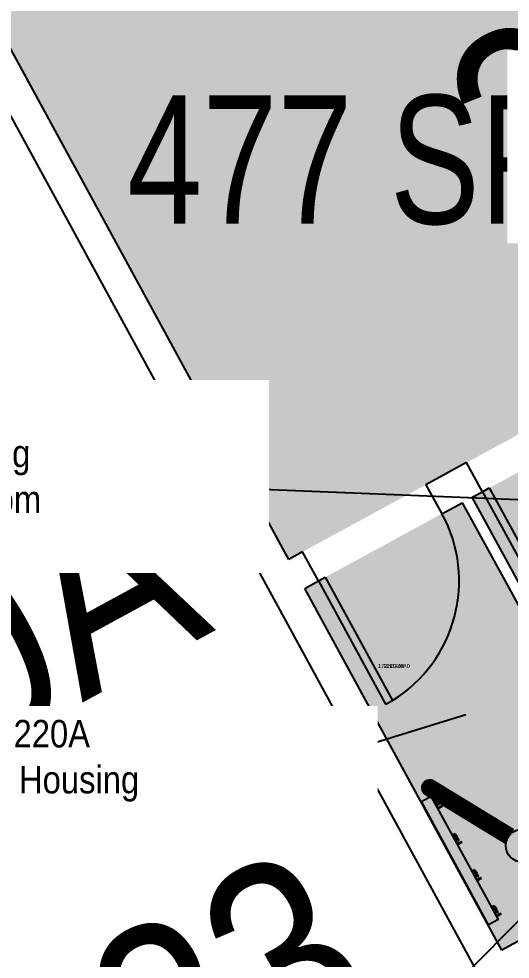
# Model space of a CAD drawing. Header units: inches. Extents: x 69230737 to 69232197, y 27661778 to 27663538.
# Drawn here: x 69230936.2 to 69231062.1, y 27662984.3 to 27663225.6 of the extents above; entities that cross this region are included whole.
import ezdxf
from ezdxf.enums import TextEntityAlignment as Align

# ---------------------------------------------------------------- set-up
doc = ezdxf.new("R2010")
doc.units = ezdxf.units.IN
doc.header["$LTSCALE"] = 100
doc.header["$MEASUREMENT"] = 0
doc.layers.get('0').update_dxf_attribs({"linetype": 'CONTINUOUS'})
for name, color, linetype in [('A-DOOR', 2, 'CONTINUOUS'), ('A-IDEN-ICON', 4, 'CONTINUOUS'), ('A-IDEN-RNUM', 7, 'CONTINUOUS'), ('A-IDEN-SNUM', 4, 'CONTINUOUS'), ('A-IDEN-VNUM', 4, 'CONTINUOUS'), ('A-WALL', 5, 'CONTINUOUS'), ('AREA-TEXT', 3, 'CONTINUOUS'), ('I-FURN', 2, 'CONTINUOUS'), ('Rooms-Category-Color', 7, 'CONTINUOUS'), ('Rooms-College-Color', 7, 'CONTINUOUS'), ('Rooms-Department-Color', 7, 'CONTINUOUS'), ('Rooms-Division-Color', 7, 'CONTINUOUS'), ('Rooms-Information', 7, 'CONTINUOUS')]:
    doc.layers.add(name, color=color, linetype=linetype)
doc.styles.add('CP_AREA', font='arial.ttf', dxfattribs={"height": 15})
doc.styles.add('CP_ROOMSNUMBER', font='arial.ttf', dxfattribs={"height": 1})
doc.styles.add('CP_ROOMVNUMBER', font='arial.ttf', dxfattribs={"width": 0.85, "height": 0.075})

# ---------------------------------------------------------------- blocks, each defined once
blk = doc.blocks.new('Single-Flush_VDTA - 3_-0_ x 8_-0_-4643390-Dependent - LEVEL 2A')
at = {"layer": 'A-DOOR'}
for p, q in [((16, 4.25), (16, 40.26)), ((18, 40.26), (16, 40.26)), ((18, 4.25), (18, 40.26)), ((18, 4.25), (16, 4.25))]:
    blk.add_line(p, q, dxfattribs=at)
at = {"layer": 'A-DOOR', "lineweight": 25}
blk.add_arc((18, 4.25), 36.07, 93.1789, 180, dxfattribs=at)
blk = doc.blocks.new('MH1_Accessory_Custodian_Bobrick_B-223 - 4 Holders-4111542-Dependent - LEVEL 2A')
at = {"layer": 'I-FURN'}
for p, q in [((323.76, 1597.36), (322.51, 1597.36)), ((322.51, 1597.36), (322.51, 1597.25)), ((322.51, 1597.25), (323.7, 1597.25)), ((323.7, 1597.25), (323.7, 1594.78)), ((323.76, 1598.25), (326.64, 1598.25)), ((323.76, 1598.25), (323.76, 1562.25)), ((326.64, 1598.25), (326.76, 1598.25)), ((326.64, 1598.25), (326.64, 1562.25)), ((322.97, 1595.19), (322.97, 1595.69)), ((322.97, 1595.69), (322.97, 1595.65)), ((322.97, 1595.22), (322.97, 1595.19)), ((323.01, 1596.43), (323.01, 1596.68)), ((323.01, 1596.68), (323.26, 1596.68)), ((323.01, 1596.21), (323.01, 1596.43)), ((323.01, 1596.43), (323.26, 1596.43)), ((323.01, 1595.88), (323.01, 1596.21)), ((323.01, 1596.21), (323.26, 1596.21)), ((323.01, 1595.7), (323.01, 1595.88)), ((323.01, 1595.88), (323.26, 1595.88)), ((323.01, 1595.44), (323.01, 1595.7)), ((323.01, 1595.7), (323.26, 1595.7)), ((323.01, 1594.97), (323.01, 1595.44)), ((323.01, 1594.78), (323.01, 1594.97)), ((323.26, 1594.97), (323.01, 1594.97)), ((323.26, 1596.68), (323.26, 1596.43)), ((323.26, 1596.43), (323.26, 1596.21)), ((323.26, 1596.21), (323.26, 1595.88)), ((323.26, 1595.88), (323.26, 1595.7)), ((323.26, 1595.7), (323.26, 1595.44)), ((323.26, 1595.44), (323.26, 1594.97)), ((323.26, 1594.97), (323.26, 1594.78)), ((323.7, 1594.78), (323.01, 1594.78)), ((323.01, 1594.78), (323.01, 1594.66)), ((323.01, 1594.66), (323.76, 1594.66)), ((323.76, 1586.86), (322.51, 1586.86)), ((322.51, 1586.86), (322.51, 1586.75)), ((322.51, 1586.75), (323.7, 1586.75)), ((322.97, 1584.69), (322.97, 1585.19)), ((322.97, 1585.19), (322.97, 1585.15)), ((323.01, 1585.93), (323.01, 1586.18)), ((323.01, 1586.18), (323.26, 1586.18)), ((323.01, 1585.71), (323.01, 1585.93)), ((323.01, 1585.93), (323.26, 1585.93)), ((323.01, 1585.38), (323.01, 1585.71)), ((323.01, 1585.71), (323.26, 1585.71)), ((323.01, 1585.2), (323.01, 1585.38)), ((323.01, 1585.38), (323.26, 1585.38)), ((323.01, 1584.94), (323.01, 1585.2)), ((323.01, 1585.2), (323.26, 1585.2)), ((323.26, 1586.18), (323.26, 1585.93)), ((323.26, 1585.93), (323.26, 1585.71)), ((323.26, 1585.71), (323.26, 1585.38)), ((323.26, 1585.38), (323.26, 1585.2)), ((323.26, 1585.2), (323.26, 1584.94)), ((323.7, 1586.75), (323.7, 1584.28)), ((322.97, 1584.72), (322.97, 1584.69)), ((323.01, 1584.47), (323.01, 1584.94)), ((323.01, 1584.28), (323.01, 1584.47)), ((323.26, 1584.47), (323.01, 1584.47)), ((323.7, 1584.28), (323.01, 1584.28)), ((323.01, 1584.28), (323.01, 1584.16)), ((323.01, 1584.16), (323.76, 1584.16)), ((323.26, 1584.94), (323.26, 1584.47)), ((323.26, 1584.47), (323.26, 1584.28)), ((323.76, 1576.36), (322.51, 1576.36)), ((322.51, 1576.36), (322.51, 1576.25)), ((322.51, 1576.25), (323.7, 1576.25)), ((323.01, 1575.43), (323.01, 1575.68)), ((323.01, 1575.68), (323.26, 1575.68)), ((323.26, 1575.68), (323.26, 1575.43)), ((323.7, 1576.25), (323.7, 1573.78)), ((322.97, 1574.19), (322.97, 1574.69)), ((322.97, 1574.69), (322.97, 1574.65)), ((322.97, 1574.22), (322.97, 1574.19)), ((323.01, 1575.21), (323.01, 1575.43)), ((323.01, 1575.43), (323.26, 1575.43)), ((323.01, 1574.88), (323.01, 1575.21)), ((323.01, 1575.21), (323.26, 1575.21)), ((323.01, 1574.7), (323.01, 1574.88)), ((323.01, 1574.88), (323.26, 1574.88)), ((323.01, 1574.44), (323.01, 1574.7)), ((323.01, 1574.7), (323.26, 1574.7)), ((323.01, 1573.97), (323.01, 1574.44)), ((323.01, 1573.78), (323.01, 1573.97)), ((323.26, 1573.97), (323.01, 1573.97)), ((323.7, 1573.78), (323.01, 1573.78)), ((323.01, 1573.78), (323.01, 1573.66)), ((323.01, 1573.66), (323.76, 1573.66)), ((323.26, 1575.43), (323.26, 1575.21)), ((323.26, 1575.21), (323.26, 1574.88)), ((323.26, 1574.88), (323.26, 1574.7)), ((323.26, 1574.7), (323.26, 1574.44)), ((323.26, 1574.44), (323.26, 1573.97)), ((323.26, 1573.97), (323.26, 1573.78)), ((323.76, 1565.86), (322.51, 1565.86)), ((322.51, 1565.86), (322.51, 1565.75)), ((322.51, 1565.75), (323.7, 1565.75)), ((322.97, 1563.69), (322.97, 1564.19)), ((322.97, 1564.19), (322.97, 1564.15)), ((322.97, 1563.72), (322.97, 1563.69)), ((323.01, 1564.93), (323.01, 1565.18)), ((323.01, 1565.18), (323.26, 1565.18)), ((323.01, 1564.71), (323.01, 1564.93)), ((323.01, 1564.93), (323.26, 1564.93)), ((323.01, 1564.38), (323.01, 1564.71)), ((323.01, 1564.71), (323.26, 1564.71)), ((323.01, 1564.2), (323.01, 1564.38)), ((323.01, 1564.38), (323.26, 1564.38)), ((323.01, 1563.94), (323.01, 1564.2)), ((323.01, 1564.2), (323.26, 1564.2)), ((323.01, 1563.47), (323.01, 1563.94)), ((323.01, 1563.28), (323.01, 1563.47)), ((323.26, 1563.47), (323.01, 1563.47)), ((323.26, 1565.18), (323.26, 1564.93)), ((323.26, 1564.93), (323.26, 1564.71)), ((323.26, 1564.71), (323.26, 1564.38)), ((323.26, 1564.38), (323.26, 1564.2)), ((323.26, 1564.2), (323.26, 1563.94)), ((323.26, 1563.94), (323.26, 1563.47)), ((323.26, 1563.47), (323.26, 1563.28)), ((323.7, 1565.75), (323.7, 1563.28)), ((323.7, 1563.28), (323.01, 1563.28)), ((323.01, 1563.28), (323.01, 1563.16)), ((323.01, 1563.16), (323.76, 1563.16)), ((326.64, 1562.25), (323.76, 1562.25)), ((326.76, 1562.25), (326.64, 1562.25))]:
    blk.add_line(p, q, dxfattribs=at)
blk = doc.blocks.new('CPCUST')
for p, q in [((0.02968, -0.03408), (0.03759, -0.03024)), ((0.03759, -0.03024), (0.05334, -0.03237)), ((0.05334, -0.03237), (0.07452, -0.04789)), ((0.01711, -0.0639), (0.02001, -0.04662)), ((0.02622, -0.04085), (0.04458, -0.04056)), ((0.04458, -0.04056), (0.05434, -0.05052)), ((0.07452, -0.04789), (0.11174, -0.06252)), ((0.03577, -0.07045), (0.01711, -0.0639)), ((0.11174, -0.06252), (0.03577, -0.07045))]:
    blk.add_line(p, q)
at = {"const_width": 0.015}
blk.add_lwpolyline([(-0.03, 0.05), (0.01, -0.01928)], dxfattribs=at)
at = {"const_width": 0.0075}
blk.add_lwpolyline([(-0.03325, 0.04812, 1), (-0.02675, 0.05188, 1)], format="xyb", close=True, dxfattribs=at)
blk.add_circle((0.01582, -0.03127), 0.01414)

msp = doc.modelspace()

# ---------------------------------------------------------------- hatches: boundary and pattern name
at = {"layer": 'Rooms-Category-Color', "true_color": 0xadadad}
for points in [[(69230910.14, 27663261.8), (69230965.23, 27663160.64), (69231005.4, 27663086.87), (69231113.04, 27663145.49), (69231072.86, 27663219.26), (69231152.78, 27663262.78), (69231192.66, 27663189.56), (69231197.73, 27663191.61), (69231231.91, 27663128.84), (69231284.62, 27663157.55), (69231250.13, 27663220.86), (69231339.15, 27663269.34), (69231296.77, 27663347.17), (69231310.29, 27663354.54), (69231394.14, 27663400.2), (69231381.97, 27663422.54), (69231384.17, 27663423.74), (69231347.34, 27663491.36), (69231345.15, 27663490.16), (69231341.56, 27663496.75), (69231251.1, 27663447.49), (69231276.27, 27663401.27), (69231008.64, 27663255.52), (69230983.47, 27663301.74)], [(69231118.64, 27663138.86), (69231105.14, 27663131.51), (69231052.39, 27663102.78), (69231096.72, 27663021.38), (69231162.97, 27663057.46)], [(69231009.47, 27663079.41), (69231060.02, 27662986.59), (69231100.41, 27663008.59), (69231095.3, 27663017.97), (69231095.21, 27663018.14), (69231094.17, 27663020.06), (69231049.86, 27663101.41)]]:
    msp.add_hatch(color=253, dxfattribs=at).paths.add_polyline_path(points)
at = {"layer": 'Rooms-College-Color', "true_color": 0xadadad}
for points in [[(69230910.14, 27663261.8), (69230965.23, 27663160.64), (69231005.4, 27663086.87), (69231113.04, 27663145.49), (69231072.86, 27663219.26), (69231152.78, 27663262.78), (69231192.66, 27663189.56), (69231197.73, 27663191.61), (69231231.91, 27663128.84), (69231284.62, 27663157.55), (69231250.13, 27663220.86), (69231339.15, 27663269.34), (69231296.77, 27663347.17), (69231310.29, 27663354.54), (69231394.14, 27663400.2), (69231381.97, 27663422.54), (69231384.17, 27663423.74), (69231347.34, 27663491.36), (69231345.15, 27663490.16), (69231341.56, 27663496.75), (69231251.1, 27663447.49), (69231276.27, 27663401.27), (69231008.64, 27663255.52), (69230983.47, 27663301.74)], [(69231118.64, 27663138.86), (69231105.14, 27663131.51), (69231052.39, 27663102.78), (69231096.72, 27663021.38), (69231162.97, 27663057.46)], [(69231009.47, 27663079.41), (69231060.02, 27662986.59), (69231100.41, 27663008.59), (69231095.3, 27663017.97), (69231095.21, 27663018.14), (69231094.17, 27663020.06), (69231049.86, 27663101.41)]]:
    msp.add_hatch(color=253, dxfattribs=at).paths.add_polyline_path(points)
at = {"layer": 'Rooms-Department-Color', "true_color": 0xacacac}
for points in [[(69230910.14, 27663261.8), (69230965.23, 27663160.64), (69231005.4, 27663086.87), (69231113.04, 27663145.49), (69231072.86, 27663219.26), (69231152.78, 27663262.78), (69231192.66, 27663189.56), (69231197.73, 27663191.61), (69231231.91, 27663128.84), (69231284.62, 27663157.55), (69231250.13, 27663220.86), (69231339.15, 27663269.34), (69231296.77, 27663347.17), (69231310.29, 27663354.54), (69231394.14, 27663400.2), (69231381.97, 27663422.54), (69231384.17, 27663423.74), (69231347.34, 27663491.36), (69231345.15, 27663490.16), (69231341.56, 27663496.75), (69231251.1, 27663447.49), (69231276.27, 27663401.27), (69231008.64, 27663255.52), (69230983.47, 27663301.74)], [(69231118.64, 27663138.86), (69231105.14, 27663131.51), (69231052.39, 27663102.78), (69231096.72, 27663021.38), (69231162.97, 27663057.46)], [(69231009.47, 27663079.41), (69231060.02, 27662986.59), (69231100.41, 27663008.59), (69231095.3, 27663017.97), (69231095.21, 27663018.14), (69231094.17, 27663020.06), (69231049.86, 27663101.41)]]:
    msp.add_hatch(color=253, dxfattribs=at).paths.add_polyline_path(points)
at = {"layer": 'Rooms-Division-Color', "true_color": 0xadadad}
for points in [[(69230910.14, 27663261.8), (69230965.23, 27663160.64), (69231005.4, 27663086.87), (69231113.04, 27663145.49), (69231072.86, 27663219.26), (69231152.78, 27663262.78), (69231192.66, 27663189.56), (69231197.73, 27663191.61), (69231231.91, 27663128.84), (69231284.62, 27663157.55), (69231250.13, 27663220.86), (69231339.15, 27663269.34), (69231296.77, 27663347.17), (69231310.29, 27663354.54), (69231394.14, 27663400.2), (69231381.97, 27663422.54), (69231384.17, 27663423.74), (69231347.34, 27663491.36), (69231345.15, 27663490.16), (69231341.56, 27663496.75), (69231251.1, 27663447.49), (69231276.27, 27663401.27), (69231008.64, 27663255.52), (69230983.47, 27663301.74)], [(69231118.64, 27663138.86), (69231105.14, 27663131.51), (69231052.39, 27663102.78), (69231096.72, 27663021.38), (69231162.97, 27663057.46)], [(69231009.47, 27663079.41), (69231060.02, 27662986.59), (69231100.41, 27663008.59), (69231095.3, 27663017.97), (69231095.21, 27663018.14), (69231094.17, 27663020.06), (69231049.86, 27663101.41)]]:
    msp.add_hatch(color=253, dxfattribs=at).paths.add_polyline_path(points)

# ---------------------------------------------------------------- linework, layer by layer
at = {"layer": 'A-IDEN-VNUM', "lineweight": -3}
for points in [[(69230939.51, 27663107.26), (69231076.73, 27663101.67)], [(69231039.64, 27662969.34), (69231174.68, 27663105.43)], [(69231002.35, 27663032.07), (69231050.73, 27663047.08)]]:
    msp.add_lwpolyline(points, dxfattribs=at)
at = {"layer": 'A-WALL', "lineweight": -3}
for p, q in [((69230898.83, 27663265.32), (69231693.72, 27661805.7)), ((69231005.4, 27663086.87), (69230910.14, 27663261.8)), ((69231050.96, 27663111.68), (69231040.53, 27663106)), ((69231055.02, 27663104.22), (69231050.96, 27663111.68)), ((69231040.53, 27663106), (69231044.6, 27663098.54)), ((69231052.39, 27663102.78), (69231055.02, 27663104.22)), ((69231044.6, 27663098.54), (69231049.86, 27663101.41)), ((69231049.86, 27663101.41), (69231100.41, 27663008.59)), ((69231096.72, 27663021.38), (69231052.39, 27663102.78)), ((69231008.91, 27663088.79), (69231005.4, 27663086.87)), ((69231012.98, 27663081.32), (69231008.91, 27663088.79)), ((69231009.47, 27663079.41), (69231012.98, 27663081.32)), ((69231060.02, 27662986.59), (69231009.47, 27663079.41)), ((69231100.41, 27663008.59), (69231060.02, 27662986.59))]:
    msp.add_line(p, q, dxfattribs=at)

# ---------------------------------------------------------------- block references
at = {"layer": 'A-DOOR', "lineweight": -3, "rotation": 208.5723556192769}
for p in [(69231068.8, 27663116.56), (69231026.75, 27663093.66)]:
    msp.add_blockref('Single-Flush_VDTA - 3_-0_ x 8_-0_-4643390-Dependent - LEVEL 2A', p, dxfattribs=at)
at = {"layer": 'A-IDEN-ICON', "lineweight": -3, "xscale": 300, "yscale": 300, "zscale": 300, "rotation": 28.57235561927804}
msp.add_blockref('CPCUST', (69231056.59, 27663019.4), dxfattribs=at)
at = {"layer": 'I-FURN', "lineweight": -3, "rotation": 208.5723556192778}
msp.add_blockref('MH1_Accessory_Custodian_Bobrick_B-223 - 4 Holders-4111542-Dependent - LEVEL 2A', (69230579.06, 27664552.95), dxfattribs=at)

# ---------------------------------------------------------------- texts
at = {"layer": 'A-IDEN-RNUM', "lineweight": -3, "style": 'CP_ROOMSNUMBER'}
msp.add_text('0220-A0', height=1, dxfattribs=at).set_placement((69231032.33, 27663059.52), align=Align.MIDDLE_CENTER)
at = {"layer": 'A-IDEN-SNUM', "lineweight": -3, "style": 'CP_ROOMSNUMBER'}
msp.add_text('172H0220A0', height=1, dxfattribs=at).set_placement((69231032.33, 27663059.52), align=Align.MIDDLE_CENTER)
at = {"layer": 'A-IDEN-VNUM', "lineweight": -3, "style": 'CP_ROOMVNUMBER', "width": 0.85}
for s, p in [('220B', (69231113.35, 27663223.9)), ('220A', (69230914.73, 27663057.72)), ('223', (69230975.8, 27662969.27))]:
    msp.add_text(s, height=49.5, rotation=28.5724, dxfattribs=at).set_placement(p, align=Align.MIDDLE_CENTER)
at = {"layer": 'AREA-TEXT', "lineweight": -3, "style": 'CP_AREA', "width": 0.75}
msp.add_text('477 SF', height=33, dxfattribs=at).set_placement((69231019.73, 27663189.46), align=Align.MIDDLE_CENTER)

# ---------------------------------------------------------------- next in the draw order: texts
at = {"layer": 'Rooms-Information', "char_height": 7.0714, "width": 158.4, "attachment_point": 7, "style": 'CP_ROOMVNUMBER', "bg_fill": 3, "box_fill_scale": 1.5, "bg_fill_color": 256, "bg_fill_true_color": 13158600, "bg_fill_transparency": 0}
for s, insert in [('Bldg.172H, Room 220B^M^J205800-SEM-Admissions^M^JFICM: Staff Office^M^JASF: 129, Cap: 1', (69231064.9, 27663169.33)), ('Bldg.172H, Room 222^M^J205200-University Housing^M^JFICM: All Gender Restroom^M^JASF: 49', (69230838.36, 27663086.84)), ('Bldg.172H, Room 220A^M^J205200-University Housing^M^JFICM: Custodial^M^JASF: 34', (69230866.25, 27663003.14))]:
    msp.add_mtext(s, dxfattribs=dict(at, insert=insert))

doc.saveas('drawing.dxf')
